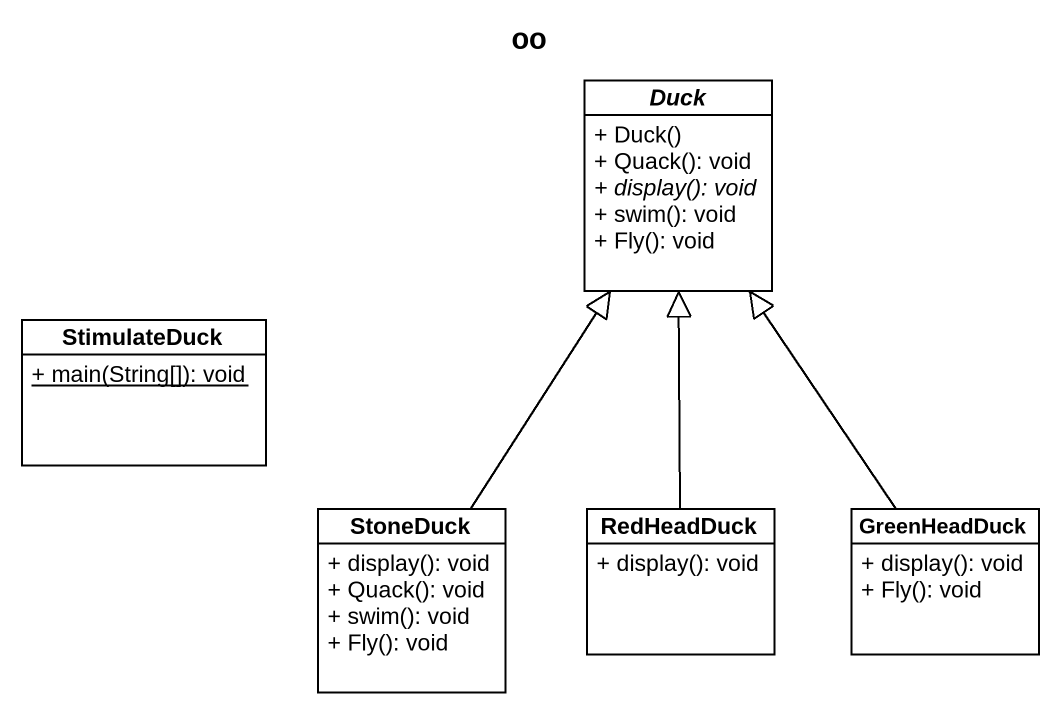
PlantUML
@startuml
title oo
hide circle
hide empty members
skinparam classAttributeIconSize 0
abstract class Duck {
  + Duck()
  + Quack(): void
  {abstract} + display(): void
  + swim(): void
  + Fly(): void
}
class StimulateDuck {
  {static} + main(String[]): void
}
class StoneDuck {
  + display(): void
  + Quack(): void
  + swim(): void
  + Fly(): void
}
class RedHeadDuck {
  + display(): void
}
class GreenHeadDuck {
  + display(): void
  + Fly(): void
}
StoneDuck -up-|> Duck
RedHeadDuck -up-|> Duck
GreenHeadDuck -up-|> Duck
@enduml
